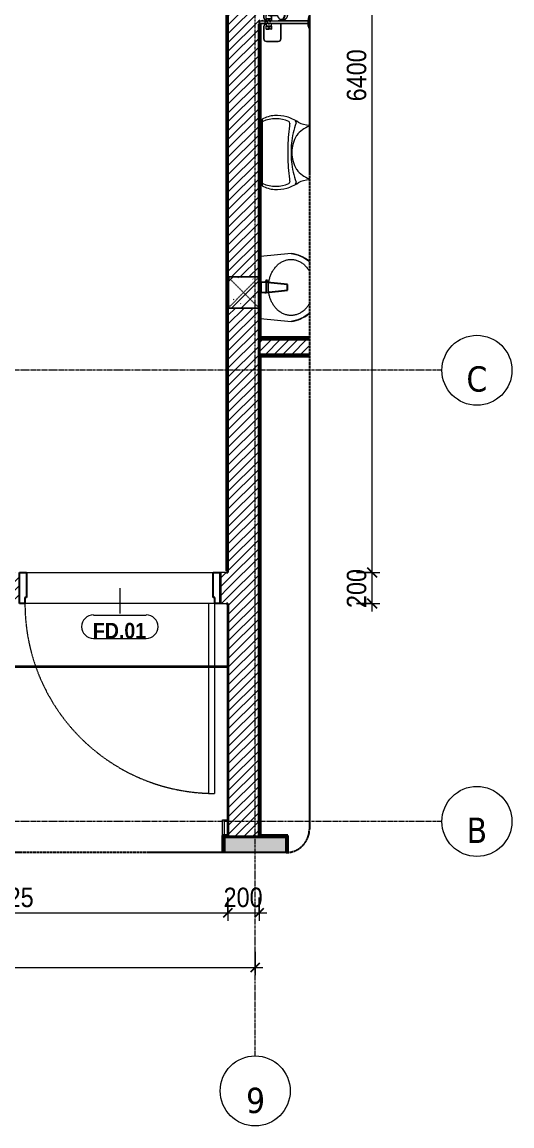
# Model space of a CAD drawing. Header units: millimetres. Extents: x 75804 to 125408, y 2002 to 35126.
# Drawn here: x 104135 to 107283, y 23579 to 30675 of the extents above; entities that cross this region are included whole.
import ezdxf

# ---------------------------------------------------------------- set-up
doc = ezdxf.new("R2010")
doc.units = ezdxf.units.MM
for name, pattern in [('Dash', [6, 3, -3]), ('Dash - Tight', [4.5, 3, -1.5]), ('Grid Line', [22.225, 12.7, -3.175, 3.175, -3.175]), ('Hidden', [7.14375, 4.7625, -2.38125])]:
    doc.linetypes.add(name, pattern=pattern)
for name, color, linetype, lineweight in [('0-4', 50, 'Continuous', 5), ('A-ANNO-DIMS', 211, 'Continuous', 9), ('A-ANNO-DIMS-50', 211, 'Continuous', 9), ('A-DETL-GENF-1', 92, 'Dash - Tight', 18), ('A-DETL-GENF-2', 92, 'Hidden', 25), ('A-DETL-MBND', 5, 'Continuous', 18), ('A-DOOR', 31, 'Continuous', 18), ('A-DOOR-FRAM', 31, 'Continuous', 25), ('A-DOOR-IDEN', 31, 'Continuous', 9), ('A-WALL', 113, 'Continuous', 18), ('A-WALL-1', 113, 'Continuous', 35), ('A-WALL-2', 7, 'Continuous', 35), ('A-WALL-PATT-1', 111, 'Continuous', 18), ('A-WALL-PATT-2', 254, 'Continuous', 18), ('A-WALL-PATT-3', 250, 'Continuous', 18), ('I-WALL-1', 7, 'Continuous', 35), ('I-WALL-2', 2, 'Continuous', 35), ('P-SANR-FIXT', 6, 'Continuous', 18), ('P-SANR-FIXT-1', 250, 'Continuous', 18), ('P-SANR-FIXT-2', 253, 'Continuous', 18), ('P-SANR-FIXT-3', 221, 'Continuous', 25), ('S-COLS', 52, 'Continuous', 18), ('S-COLS-1', 9, 'Continuous', 5), ('S-COLS-2', 7, 'Continuous', 35), ('S-COLS-3', 52, 'Dash', 18), ('S-COLS-4', 254, 'Continuous', 18), ('S-COLS-5', 52, 'Continuous', 35), ('S-COLS-HDLN', 52, 'Dash', 18), ('S-GRID-1', 1, 'Grid Line', 9), ('S-GRID-IDEN', 1, 'Continuous', 9)]:
    doc.layers.add(name, color=color, linetype=linetype, lineweight=lineweight)
doc.styles.add('Arial_B', font='arialbd.ttf', dxfattribs={"width": 0.9, "height": 100})
doc.styles.add('Tahoma_B', font='tahomabd.ttf', dxfattribs={"height": 162.5})
doc.styles.add('UTM Avo', font='', dxfattribs={"width": 0.9, "height": 125})
doc.styles.get('UTM Avo').set_extended_font_data('UTM Avo')
doc.dimstyles.new('1_Dim_chi_tiet_2_5', dxfattribs={"dimscale": 304.8, "dimtxt": 124.912619, "dimasz": 0.19685, "dimexe": 0.164042, "dimexo": 0.0625, "dimgap": 0.016404, "dimtad": 1, "dimdec": 0, "dimrnd": 5, "dimzin": 0, "dimdsep": 46, "dimtxsty": 'UTM Avo', "dimblk1": 'OBLIQUE', "dimblk2": 'OBLIQUE', "dimsah": 1, "dimcen": 0.09, "dimdle": 0.164042, "dimazin": 0, "dimtfac": 1, "dimtdec": 4, "dimtix": 1, "dimtmove": 0, "dimatfit": 3, "dimfxl": 0.328084, "dimfxlon": 1, "dimtvp": 1, "dimtolj": 1, "dimtzin": 0, "dimarcsym": 2})
pattern_1 = [(45, (0, 0), (-26.516504, 26.516504), [])]
pattern_2 = [(0, (0, 0), (203.2, 50.8), [16.764, -135.636, 16.764, -135.636, -812.8]), (0, (0, 0), (203.2, 50.8), [-304.8, 16.764, -288.036, 16.764, -135.636, -355.6]), (0, (0, 0), (203.2, 50.8), [-762, 16.764, -84.836, 16.764, -237.236]), (120, (76.2, 25.4), (-145.59409, 150.576362), [16.764, -135.636, 16.764, -135.636, -812.8]), (120, (76.2, 25.4), (-145.59409, 150.576362), [-304.8, 16.764, -288.036, 16.764, -135.636, -355.6]), (120, (76.2, 25.4), (-145.59409, 150.576362), [-762, 16.764, -84.836, 16.764, -237.236]), (240, (101.6, 127), (-57.60591, -201.376362), [16.764, -135.636, 16.764, -135.636, -812.8]), (240, (101.6, 127), (-57.60591, -201.376362), [-304.8, 16.764, -288.036, 16.764, -135.636, -355.6]), (240, (101.6, 127), (-57.60591, -201.376362), [-762, 16.764, -84.836, 16.764, -237.236])]
pattern_3 = [(45, (22080.69, 0), (-28.284271, 28.284271), [])]
pattern_4 = [(45, (22080.69, 0), (-26.516504, 26.516504), [])]
pattern_5 = [(50, (22080.7, 0), (364.3679, -31.8783), [38.1, -419.1]), (355, (22080.7, 0), (-70.4859, 382.1133), [30.48, -335.28]), (100.451, (22111.05, -2.66), (293.885, 350.2334), [32.38, -356.18]), (46.184, (22080.7, 101.6), (542.1585, -84.0858), [57.15, -628.65]), (96.636, (22125.87, 94.6), (474.805, 494.8554), [48.57, -534.27]), (351.184, (22080.7, 101.6), (474.8102, 494.85), [45.72, -502.92]), (21, (22131.5, 76.2), (303.2285, -204.5305), [38.1, -419.1]), (326, (22131.5, 76.2), (123.6039, 368.376), [30.48, -335.28]), (71.451, (22156.76, 59.16), (426.8341, 163.8427), [32.38, -356.18]), (37.5, (22080.69, 0), (6.17665, 169.11015), [3.353, -327.863, 3.353, -337.007, -336.55]), (37.5, (22080.69, 0), (6.17665, 169.11015), [-671.576, 3.353, -333.197]), (7.5, (22080.69, 0), (133.63888, 200.3615), [3.353, -190.703, 3.353, -320.243, -128.27]), (7.5, (22080.69, 0), (133.63888, 200.3615), [-517.652, 3.353, -124.917]), (327.5, (21967.4, 0), (271.18182, -11.45836), [3.353, -123.647, 3.353, -392.887, -525.78]), (327.5, (21967.4, 0), (271.18182, -11.45836), [-523.24, 3.353, -522.427]), (317.5, (21916.6, 0), (296.2585, 50.85285), [3.353, -161.747, 3.353, -259.791, -373.38]), (317.5, (21916.6, 0), (296.2585, 50.85285), [-428.244, 3.353, -370.027]), (45, (22080.69, 0), (-125.7236, 125.7236), []), (45, (22080.69, 190.5), (-125.7236, 125.7236), [])]

# ---------------------------------------------------------------- blocks, each defined once
blk = doc.blocks.new('NCV_TKTC_KET CAU_rvt-3-TKCS_THANG MÁY TM2 - MẶT BẰNG TẦNG 2-8')
at = {"layer": 'S-COLS-1'}
blk.add_hatch(color=256, dxfattribs=at).paths.add_polyline_path([(83750.7, 25336.9), (83752.6, 25337.3), (83752.6, 25436.9), (83352.6, 25436.9), (83352.6, 25336.9)])
at = {"layer": 'S-COLS-2'}
for p, q in [((83752.6, 25436.9), (83352.6, 25436.9)), ((83352.6, 25436.9), (83352.6, 25336.9)), ((83752.6, 25337.2), (83752.6, 25436.9))]:
    blk.add_line(p, q, dxfattribs=at)
blk = doc.blocks.new('93925000_0001 - 93925000_top_dwg_93925000_T-V14-TKCS_THANG MÁY TM2 - MẶT BẰNG TẦNG 2-8')
at = {"layer": 'P-SANR-FIXT'}
for p, q in [((-125, -47.4), (-125, -123.4)), ((-29.3, -30.4), (-108, -30.4)), ((-46.3, -78.4), (-46.3, -46.7)), ((-27.2, -47.1), (-26.1, -47.1)), ((-9, -323.1), (-9, -62.5)), ((9, -62.5), (9, -323.1)), ((21.5, -45.9), (60.6, -46.7)), ((29.3, -30.4), (108, -30.4)), ((43, -64.7), (43, -117.7)), ((65.8, -117.7), (65.8, -64.7)), ((125, -47.4), (125, -123.4)), ((-108, -140.4), (-9, -140.4)), ((-27.2, -77.9), (-26.1, -77.9)), ((9, -140.4), (16.1, -140.4)), ((43, -78.7), (21.5, -79.2)), ((42.7, -117.9), (42.7, -117.9)), ((43.2, -117.6), (43.2, -117.5)), ((65.6, -117.5), (65.6, -117.6)), ((66.1, -117.9), (66.1, -117.9)), ((108, -140.4), (92.7, -140.4)), ((15.4, -159.1), (15.8, -143.3)), ((93, -143.3), (93.4, -159.1))]:
    blk.add_line(p, q, dxfattribs=at)
at = {"layer": 'P-SANR-FIXT', "flags": 128}
for points in [[(-45.8, -46.1), (-27.2, -46.1), (-27.2, -78.9), (-45.8, -78.9)], [(-26.1, -46), (-26.1, -78.9), (-9, -79)], [(21.5, -47.4), (21.5, -79.1), (9, -79)]]:
    blk.add_lwpolyline(points, dxfattribs=at)
at = {"layer": 'P-SANR-FIXT'}
blk.add_circle((-36.5, -62.5), 3.95, dxfattribs=at)
for centre, radius, start, end in [((-108, -47.4), 17, 90, 180), ((-45.8, -46.6), 0.5, 90, 180), ((-29.3, -47.4), 17, 4.76259, 90), ((0, -62.5), 12, 318.59038, 221.40962), ((0, -62.5), 9, 90, 180.00082), ((0, -62.5), 9, 360, 90), ((29.3, -47.4), 17, 90, 175.23741), ((45.7, -61.8), 2.59, 155.19294, 175.70713), ((45.9, -61.8), 2.75, 130.82938, 155.19294), ((46.1, -62.1), 3.08, 110.54595, 130.82938), ((54.4, -334.8), 275.9, 88.26835, 91.7343), ((59.7, -57.1), 10.5, 38.64911, 85.49197), ((-11.1, -67.1), 76.9, 1.76931, 4.10748), ((65.2, -72.4), 3.46, 323.2522, 79.35412), ((108, -47.4), 17, 360, 90), ((-108, -123.4), 17, 180, 270), ((-45.8, -78.4), 0.5, 180, 270), ((32.6, -143.6), 16.9, 172.41403, 179.12967), ((33.7, -143.7), 17.9, 164.95246, 172.41684), ((35.2, -144.2), 19.5, 157.96136, 164.95626), ((37.1, -144.9), 21.6, 151.47753, 157.96543), ((39.3, -146.1), 24, 145.48923, 151.48151), ((41.5, -147.6), 26.8, 139.95172, 145.49275), ((43.6, -149.4), 29.5, 134.78666, 139.9744), ((46.2, -152), 33.2, 130.0223, 134.78083), ((47.7, -153.8), 35.5, 125.44136, 130.01438), ((49.9, -156.8), 39.2, 121.17733, 125.43652), ((50.6, -157.9), 40.5, 119.69702, 121.17609), ((51, -158.7), 41.5, 117.02761, 119.70854), ((52.2, -161.1), 44.1, 113.31985, 117.02579), ((51.7, -159.9), 42.8, 109.77785, 113.29775), ((52.5, -162.2), 45.2, 106.14721, 109.77659), ((53.2, -164.5), 47.7, 103.93555, 106.16654), ((39.1, -108.2), 10.4, 284.39563, 285.51158), ((40.8, -114.2), 4.19, 285.51158, 289.9665), ((40.2, -112.5), 6, 289.9665, 292.70606), ((41.4, -115.3), 2.96, 292.70606, 296.54046), ((41.3, -115.1), 3.16, 296.95905, 300.82858), ((41.8, -115.8), 2.26, 300.82858, 305.28696), ((42.1, -116.4), 1.64, 305.28696, 309.93265), ((42.6, -116.9), 0.906, 309.93265, 315.23998), ((66.5, -116.6), 1.39, 229.63354, 235.12336), ((66.3, -116.8), 1.08, 225.1702, 229.63354), ((67.3, -115.4), 2.79, 235.12336, 238.74385), ((67.2, -115.6), 2.6, 238.74385, 243.45733), ((67.8, -114.4), 3.89, 243.91892, 246.83131), ((68.1, -113.8), 4.52, 246.84301, 250.47924), ((68.3, -113.2), 5.24, 250.478, 254.04062), ((68.5, -112.7), 5.75, 254.03569, 256.05605), ((55.4, -165.2), 48.4, 73.86585, 76.04813), ((56.2, -162.4), 45.5, 70.24102, 73.86002), ((57.4, -159.2), 42.1, 66.6693, 70.2637), ((56.5, -161.3), 44.3, 62.98149, 66.67282), ((58, -158.4), 41.1, 60.27833, 62.98548), ((57.7, -158.9), 41.7, 58.84438, 60.2824), ((59.2, -156.4), 38.7, 54.53767, 58.84818), ((60.9, -154), 35.8, 50.00335, 54.54048), ((62.8, -151.7), 32.8, 45.19212, 50.00423), ((65, -149.6), 29.8, 40.04874, 45.18956), ((87.6, -128.4), 1.5, 180, 187.53859), ((87.6, -128.4), 1.5, 258.60572, 270), ((67.2, -147.7), 26.8, 34.5125, 40.04223), ((69.4, -146.2), 24.2, 28.53632, 34.49188), ((73.8, -143.9), 19.2, 21.63737, 28.91833), ((71.2, -145), 22.1, 15.44356, 21.63737), ((76.8, -143.4), 16.2, 7.18593, 15.44356), ((73.9, -143.8), 19.1, 1.26987, 7.18593), ((108, -123.4), 17, 270, 360), ((32.7, -159), 17.3, 181.31982, 222.26192), ((54.2, -123), 60.6, 259.13954, 270.14938), ((54.2, -119.5), 64.1, 270.14938, 280.36373), ((76, -159), 17.4, 317.30982, 358.63934), ((0, -412.5), 100, 64.37063, 115.62937)]:
    blk.add_arc(centre, radius, start, end, dxfattribs=at)
for points, degree in [([(-12.9, 0), (-12.9, -1.5), (-12.9, -3)], 2), ([(12.9, 0), (0, 0), (-12.8, 0)], 2), ([(12.8, 0), (12.9, 0), (12.9, 0)], 2), ([(12.9, 0), (12.9, -1.5), (12.9, -3)], 2), ([(-5, -46), (-15.5, -46), (-26.1, -46)], 2), ([(-12.9, -3), (0, -3), (12.8, -3)], 2), ([(-12.8, -3), (-12.9, -3), (-12.9, -3)], 2), ([(-8.5, -3.8), (-8.5, -20.9), (-8.5, -38)], 2), ([(-8.5, -38), (0, -38), (8.5, -38)], 2), ([(-5, -38), (-5, -44.8), (-5, -51.6)], 2), ([(5, -38), (5, -44.8), (5, -51.6)], 2), ([(5, -46), (13.3, -46), (21.5, -46)], 2), ([(8.5, -3.8), (8.5, -20.9), (8.5, -38)], 2), ([(43.2, -61.6), (43.1, -62.2), (43.3, -62.8), (43, -63.5), (43, -64.1), (43, -64.7)], 5), ([(46.1, -59), (45.8, -59), (45.6, -59), (45.4, -59.1), (45.2, -59.1), (45, -59.2)], 5), ([(65.6, -61.6), (65.6, -60.8), (65.5, -60), (64.3, -59), (63.5, -59), (62.7, -59)], 5), ([(42.8, -182.5), (33, -180.6), (24.7, -176.4), (19.9, -170.7)], 3), ([(88.8, -170.8), (83.9, -176.5), (75.6, -180.7), (65.8, -182.5)], 3)]:
    blk.add_open_spline(points, degree=degree, dxfattribs=at)
for points, weights in [([(-9.3, -3), (-8.5, -3), (-8.5, -3.8)], [1, 0.707106775639, 1]), ([(9.3, -3), (8.5, -3), (8.5, -3.8)], [1, 0.707106765177, 1]), ([(21.5, -45.9), (21.5, -45.7), (21.5, -47.4)], [0.874147445041, 0.908470869121, 1]), ([(67.9, -74.4), (66.9, -75.7), (65.8, -76.4)], [1, 0.991614392871, 1]), ([(54.4, -167.3), (15.8, -167.3), (15.8, -143.6)], [1, 0.707106781187, 1]), ([(93, -143.6), (93, -167.3), (54.4, -167.3)], [1, 0.707106781187, 1])]:
    blk.add_rational_spline(points, weights, degree=2, dxfattribs=at)
blk.add_open_spline([(68, -50.6), (68.4, -51.1), (68.6, -51.7), (68.7, -53.5), (68.2, -54.7), (66.1, -57), (64.6, -58.1), (62.7, -59)], degree=3, knots=[0.3623591, 0.3623591, 0.3623591, 0.3623591, 0.4991435, 0.4991435, 0.7494159, 0.7494159, 0.9564651, 0.9564651, 0.9564651, 0.9564651], dxfattribs=at)
blk = doc.blocks.new('93925000_0001 - 93925000_top_dwg-V15-TKCS_THANG MÁY TM2 - MẶT BẰNG TẦNG 2-8')
blk.add_blockref('93925000_0001 - 93925000_top_dwg_93925000_T-V14-TKCS_THANG MÁY TM2 - MẶT BẰNG TẦNG 2-8', (0, 0))
blk = doc.blocks.new('93925000_0001 - 93925000_3D_low_dwg-V16-TKCS_THANG MÁY TM2 - MẶT BẰNG TẦNG 2-8')
at = {"layer": 'P-SANR-FIXT'}
for p, q in [((-13, 0.4), (-12.1, 0.4)), ((-13, -2.4), (-13, 0.4)), ((-12.1, 0.4), (-9.1, 0.4)), ((-9.1, 0.4), (-5, 0.4)), ((-5, 0.4), (0, 0.4)), ((0, 0.4), (5.1, 0.4)), ((5.1, 0.4), (9, 0.4)), ((9, 0.4), (12, 0.4)), ((12, 0.4), (13, 0.4)), ((13, -2.4), (13, 0.4)), ((-125, -47), (-120, -35)), ((-120, -35), (-125, -47)), ((-125, -123), (-125, -47)), ((-125, -47), (-125, -123)), ((-120, -35), (-108, -30)), ((-108, -30), (-120, -35)), ((-108, -30), (-29.2, -30)), ((-29.2, -30), (-108, -30)), ((-46.3, -45.7), (-27.2, -45.6)), ((-46.3, -46.9), (-46.3, -45.7)), ((-46.3, -50.5), (-46.3, -46.9)), ((-46.3, -50.5), (-46.3, -56.1)), ((-46.3, -56.1), (-46.3, -62.1)), ((-46.3, -68.1), (-46.3, -62.1)), ((-46.3, -73.7), (-46.3, -68.1)), ((-40.5, -62.1), (-39.4, -59.4)), ((-40.5, -62.1), (-39.3, -64.9)), ((-36.6, -58.1), (-39.4, -59.4)), ((-36.5, -66.1), (-39.3, -64.9)), ((-36.6, -58.1), (-33.6, -59.3)), ((-33.6, -64.8), (-36.5, -66.1)), ((-33.6, -59.3), (-32.5, -62.1)), ((-33.6, -64.8), (-32.5, -62.1)), ((-29.2, -30), (-17.2, -35)), ((-17.2, -35), (-29.2, -30)), ((-27.2, -46.8), (-27.2, -45.6)), ((-27.2, -46.8), (-27.2, -50.4)), ((-27.2, -56), (-27.2, -50.4)), ((-27.2, -62.1), (-27.2, -56)), ((-27.2, -68.2), (-27.2, -62.1)), ((-27.2, -73.8), (-27.2, -68.2)), ((-26.1, -46.8), (-26.1, -45.6)), ((-8.5, -45.6), (-26.1, -45.6)), ((-26.1, -46.8), (-26.1, -50.4)), ((-26.1, -56), (-26.1, -50.4)), ((-26.1, -62.1), (-26.1, -56)), ((-26.1, -68.2), (-26.1, -62.1)), ((-26.1, -73.8), (-26.1, -68.2)), ((-17.2, -35), (-12.8, -45.6)), ((-12.8, -45.6), (-17.2, -35)), ((-12.1, -2.4), (-13, -2.4)), ((-9.1, -2.4), (-12.1, -2.4)), ((-11.1, -57.5), (-12, -62.1)), ((-11.2, -57.7), (-12, -62.1)), ((-12, -62.1), (-11.2, -66.5)), ((-12, -62.1), (-11.2, -66.5)), ((-8.5, -53.6), (-11.2, -57.7)), ((-8.5, -53.6), (-11.2, -57.7)), ((-11.1, -57.5), (-11.2, -57.7)), ((-11.1, -66.7), (-11.2, -66.5)), ((-11.2, -66.5), (-9, -69.8)), ((-11.1, -20.1), (-8.9, -14.6)), ((-8.9, -25.2), (-11.1, -20.1)), ((-11.1, -66.7), (-9, -69.9)), ((-5, -2.4), (-9.1, -2.4)), ((-5.4, -54.9), (-9, -62.1)), ((-9, -62.1), (-8.3, -63.4)), ((-9, -62.1), (-9, -66.3)), ((-9, -79.5), (-9, -66.3)), ((-8.9, -45.6), (-8.9, -10)), ((-8.5, -53.6), (-8.5, -2.4)), ((-4.4, -50.9), (-8.5, -53.6)), ((-4.4, -50.9), (-8.5, -53.6)), ((-6.3, -55.7), (-5.4, -54.9)), ((0, -53.1), (-5.4, -54.9)), ((0, -2.4), (-5, -2.4)), ((-4.6, -51), (-4.4, -50.9)), ((0, -50.1), (-4.4, -50.9)), ((5.1, -2.4), (0, -2.4)), ((4.4, -50.9), (0, -50.1)), ((2.5, -54.1), (0, -53.1)), ((6.4, -68.5), (0, -71.1)), ((4.4, -50.9), (4.6, -51)), ((4.4, -50.9), (8.5, -53.6)), ((4.4, -50.9), (8.5, -53.6)), ((5.1, -2.4), (9, -2.4)), ((9, -62.1), (6.4, -55.7)), ((8.5, -2.4), (8.5, -53.6)), ((21.5, -45.6), (8.5, -45.6)), ((11.1, -57.5), (8.5, -53.6)), ((11.2, -57.7), (8.5, -53.6)), ((11.2, -57.7), (8.5, -53.6)), ((8.9, -10), (8.9, -45.6)), ((11.1, -20.1), (8.9, -15)), ((8.9, -25.6), (11.1, -20.1)), ((9, -2.4), (12, -2.4)), ((9, -62.1), (9, -66.5)), ((9, -79.6), (9, -66.5)), ((9, -69.8), (11.2, -66.5)), ((9, -69.8), (11.2, -66.5)), ((9, -69.8), (11.1, -66.7)), ((11.1, -57.5), (11.2, -57.7)), ((11.1, -66.7), (12, -62.1)), ((11.1, -66.7), (11.2, -66.5)), ((12, -62.1), (11.2, -57.7)), ((12, -62.1), (11.2, -57.7)), ((11.2, -66.5), (12, -62.1)), ((12, -2.4), (13, -2.4)), ((13, -2.4), (12, -2.4)), ((17.2, -35), (12.8, -45.6)), ((12.8, -45.6), (17.2, -35)), ((17.2, -35), (29.2, -30)), ((17.2, -35), (29.2, -30)), ((21.5, -45.6), (60.6, -46.1)), ((21.5, -46.8), (21.5, -45.6)), ((21.5, -46.8), (21.5, -50.4)), ((21.5, -56), (21.5, -50.4)), ((21.5, -62.1), (21.5, -56)), ((21.5, -68.2), (21.5, -62.1)), ((21.5, -73.8), (21.5, -68.2)), ((29.2, -30), (108, -30)), ((108, -30), (29.2, -30)), ((43.3, -68.3), (43.7, -64)), ((43.3, -68.3), (44.3, -66.3)), ((44.3, -70.3), (43.3, -68.3)), ((44.3, -58.6), (44.2, -112.9)), ((65.4, -58.6), (44.3, -58.6)), ((52.7, -58.6), (54.8, -57.9)), ((54.8, -57.9), (56.9, -58.6)), ((60.6, -46.1), (66.7, -50.3)), ((65.4, -58.6), (65.4, -112.9)), ((66.3, -68.3), (65.4, -66.3)), ((65.4, -70.2), (66.3, -68.3)), ((66.3, -68.3), (65.8, -62.4)), ((66.7, -50.3), (69.5, -62.1)), ((66.7, -73.9), (69.5, -62.1)), ((108, -30), (120, -35)), ((120, -35), (108, -30)), ((120, -35), (125, -47)), ((125, -47), (120, -35)), ((125, -47), (125, -123)), ((125, -123), (125, -47)), ((-120, -135), (-125, -123)), ((-125, -123), (-120, -135)), ((-108, -140), (-120, -135)), ((-120, -135), (-108, -140)), ((-9, -140), (-108, -140)), ((-108, -140), (-9, -140)), ((-46.3, -77.3), (-46.3, -73.7)), ((-46.3, -78.5), (-46.3, -77.3)), ((-46.3, -78.5), (-27.2, -78.6)), ((-27.2, -77.4), (-27.2, -73.8)), ((-27.2, -78.6), (-27.2, -77.4)), ((-26.1, -77.4), (-26.1, -73.8)), ((-26.1, -78.6), (-26.1, -77.4)), ((-26.1, -78.6), (-9, -78.6)), ((-9, -79.5), (-9, -94.5)), ((-9, -94.5), (-9, -122.1)), ((-9, -122.1), (-9, -323.1)), ((9, -78.6), (21.5, -78.6)), ((9, -79.6), (9, -94.6)), ((9, -94.6), (9, -122.1)), ((9, -323.1), (9, -122.1)), ((16.1, -140), (9, -140)), ((9, -140), (16.1, -140)), ((16, -140.4), (19, -131.1)), ((16, -140.4), (16, -160.1)), ((19.3, -150.1), (16, -140.4)), ((27.2, -123.6), (19, -131.1)), ((21.5, -77.4), (21.5, -73.8)), ((21.5, -78.6), (21.5, -77.4)), ((21.5, -78.6), (44.3, -78.3)), ((42.7, -116.4), (27.2, -123.6)), ((44.2, -112.9), (42.7, -116.4)), ((65.4, -74.7), (66.7, -73.9)), ((65.4, -112.9), (67, -116.4)), ((67, -116.4), (82.2, -123.4)), ((82.2, -123.4), (90.4, -130.7)), ((90.4, -130.7), (93.7, -140.4)), ((90.7, -149.6), (93.7, -140.4)), ((108, -140), (93.6, -140)), ((93.6, -140), (108, -140)), ((93.7, -140.4), (93.7, -160.1)), ((108, -140), (120, -135)), ((108, -140), (120, -135)), ((125, -123), (120, -135)), ((120, -135), (125, -123)), ((16, -160.1), (18.8, -169)), ((19.3, -169.7), (16, -160.1)), ((27.5, -157.3), (19.3, -150.1)), ((25.5, -175.3), (19.3, -169.7)), ((27.2, -176.8), (25.5, -175.3)), ((27.2, -176.8), (27.6, -177)), ((27.5, -157.3), (39.8, -162.4)), ((39.8, -182), (27.5, -177)), ((39.6, -182), (54.8, -183.9)), ((39.8, -162.4), (54.8, -164.2)), ((39.8, -182), (54.8, -183.9)), ((70.6, -162.2), (54.8, -164.2)), ((54.8, -183.9), (69.9, -181.9)), ((54.8, -183.9), (69.3, -182.2)), ((69.9, -181.9), (69.3, -182.2)), ((69.9, -181.9), (70.6, -181.9)), ((70.6, -162.2), (82.5, -157.2)), ((82.5, -176.8), (70.6, -181.9)), ((82.2, -177), (79.6, -178.1)), ((90.7, -149.6), (82.5, -157.2)), ((90.7, -169.3), (82.5, -176.8)), ((90.6, -169.4), (88.2, -171.6)), ((93.7, -160.1), (90.7, -169.3)), ((-42.5, -321.4), (-45.4, -323.1)), ((-21.4, -314.2), (-42.5, -321.4)), ((-9, -312.8), (-21.4, -314.2)), ((22.5, -314.4), (9, -312.9)), ((43, -321.6), (22.5, -314.4)), ((45.5, -323.1), (43, -321.6))]:
    blk.add_line(p, q, dxfattribs=at)
blk = doc.blocks.new('93925000_0001 - FMM 93925000-V17-TKCS_THANG MÁY TM2 - MẶT BẰNG TẦNG 2-8')
for name in ['93925000_0001 - 93925000_3D_low_dwg-V16-TKCS_THANG MÁY TM2 - MẶT BẰNG TẦNG 2-8', '93925000_0001 - 93925000_top_dwg-V15-TKCS_THANG MÁY TM2 - MẶT BẰNG TẦNG 2-8']:
    blk.add_blockref(name, (0, 0))
blk = doc.blocks.new('bonruatreo - Chậu rửa-348246-TKCS_THANG MÁY TM2 - MẶT BẰNG TẦNG 2-8')
at = {"layer": 'P-SANR-FIXT-2'}
for p, q in [((-218.6, 205), (-199.4, 10)), ((199.4, 10), (218.6, 205))]:
    blk.add_line(p, q, dxfattribs=at)
at = {"layer": 'P-SANR-FIXT-2', "flags": 128}
for points in [[(-218.6, 205), (-209.7, 246.6), (-192.9, 285.8), (-168.9, 321), (-166.7, 323.1)], [(166.9, 323.1), (168, 322), (192.2, 287), (209.2, 247.9), (218.4, 206.4), (218.6, 205)]]:
    blk.add_lwpolyline(points, dxfattribs=at)
at = {"layer": 'P-SANR-FIXT-2'}
for start, end in [(139.14998, 173.47502), (6.52498, 40.85002)]:
    blk.add_arc((0, 180), 220, start, end, dxfattribs=at)
for points, knots in [([(-180, 205), (-180, 212.4), (-178.6, 227.3), (-172.4, 248.8), (-162.5, 268.9), (-149.4, 287), (-133.8, 303), (-118.4, 314.8), (-108.2, 321.1), (-104.3, 323.4)], [-1, -1, -1, -1, -0.9565217, -0.9130435, -0.8695652, -0.826087, -0.7826087, -0.7391304, -0.7124327, -0.7124327, -0.7124327, -0.7124327]), ([(104.3, 323.4), (108.2, 321.1), (118.4, 314.8), (133.8, 302.9), (149.5, 287), (162.5, 268.8), (172.4, 248.8), (178.6, 227.3), (180, 212.4), (180, 205)], [-0.2875757, -0.2875757, -0.2875757, -0.2875757, -0.2608696, -0.2173913, -0.173913, -0.1304348, -0.0869565, -0.0434783, 0, 0, 0, 0])]:
    blk.add_open_spline(points, degree=3, knots=knots, dxfattribs=at)
blk.add_open_spline([(180, 205), (180, 197.6), (178.6, 182.7), (172.4, 161.2), (162.5, 141.2), (149.5, 123), (133.8, 107.1), (116.1, 93.4), (96.9, 82.1), (76.5, 73.2), (55.2, 66.5), (33.3, 62.1), (11.1, 59.9), (-11.2, 59.9), (-33.3, 62.1), (-55.2, 66.5), (-76.5, 73.2), (-96.9, 82.1), (-116.1, 93.4), (-133.8, 107), (-149.4, 123), (-162.5, 141.1), (-172.4, 161.2), (-178.6, 182.7), (-180, 197.6), (-180, 205)], degree=3, dxfattribs=at)
at = {"layer": 'P-SANR-FIXT-3'}
for p, q in [((-18.5, 182.5), (-32.2, 52.9)), ((18.5, 182.5), (-18.5, 182.5)), ((33, 45.4), (18.5, 182.5)), ((-35.6, 54.2), (-44.7, 54.2)), ((-44.7, 54.2), (-44.7, 42.8)), ((-44.7, 42.8), (-35.6, 42.8)), ((-35.6, 52.9), (-35.6, 54.2)), ((-32.2, 52.9), (-35.6, 52.9)), ((-35.6, 44.2), (-35.6, 52.9)), ((-35.6, 42.8), (-35.6, 44.2)), ((-35.6, 44.2), (-33.1, 44.2)), ((-32.2, 52.9), (-33.1, 44.2)), ((-33, 37.3), (-31.4, 12.2)), ((32.7, 48.5), (-32.7, 48.5)), ((-30.2, 11), (30.2, 11)), ((31.4, 12.2), (33, 37.3))]:
    blk.add_line(p, q, dxfattribs=at)
for centre, radius, start, end in [((5.5, 41.4), 38.7, 175.85427, 186.03402), ((-30.1, 12.3), 1.3, 183.59973, 268.77215), ((30.1, 12.3), 1.3, 271.22785, 356.40027), ((-5.5, 41.4), 38.7, 353.96598, 6.03402)]:
    blk.add_arc(centre, radius, start, end, dxfattribs=at)
blk = doc.blocks.new('TOILET - TOILET-V18-TKCS_THANG MÁY TM2 - MẶT BẰNG TẦNG 2-8')
at = {"layer": 'P-SANR-FIXT-2'}
for p, q in [((214.2, -19.1), (-214.2, -19.1)), ((194, -19.9), (-194, -19.9))]:
    blk.add_line(p, q, dxfattribs=at)
for centre, radius, start, end in [((-46.1, -111.1), 191.6, 151.28093, 176.45134), ((-9.8, -107.2), 207.3, 156.28619, 203.71381), ((-193.7, -26.4), 6.48, 92.31678, 156.28619), ((193.7, -26.4), 6.48, 23.71381, 87.68322), ((9.8, -107.2), 207.3, 336.28619, 23.71381), ((46.1, -111.1), 191.6, 3.54866, 28.71907), ((1.9, -114.1), 239.7, 176.45134, 195.29606), ((-1.9, -114.1), 239.7, 344.70394, 3.54866), ((-4, -115.7), 233.6, 195.29606, 215.21466), ((-189.1, -185.5), 11.7, 205.41048, 277.5788), ((0.6, -792.1), 586.9, 95.83215, 108.99267), ((178.9, -2951.3), 2778.4, 97.23514, 97.5788), ((-14.3, -1400.4), 1215.6, 90.39737, 97.40697), ((0, -416), 206.1, 90, 122.07317), ((0, -786.7), 581.5, 84.16785, 95.83215), ((0, -3462.8), 3278, 89.60263, 90.39737), ((0, -416), 206.1, 57.92683, 90), ((14.3, -1400.4), 1215.6, 82.59303, 89.60263), ((-0.6, -792.1), 586.9, 71.00733, 84.16785), ((-178.9, -2951.3), 2778.4, 82.4212, 82.76486), ((189.1, -185.5), 11.7, 262.4212, 334.58952), ((4, -115.7), 233.6, 324.78534, 344.70394), ((-195, -224.1), 13.8, 230.67237, 288.99267), ((-343.5, -327.4), 167.3, 1.46704, 27.37997), ((-0.4, -384), 179.5, 127.4036, 160.11516), ((0.4, -384), 179.5, 19.88484, 52.5964), ((343.5, -327.4), 167.3, 152.62003, 178.53296), ((195, -224.1), 13.8, 251.00733, 309.32763)]:
    blk.add_arc(centre, radius, start, end, dxfattribs=at)
blk = doc.blocks.new('NCV_TKTC_TANG 2_rvt-3-TKCS_THANG MÁY TM2 - MẶT BẰNG TẦNG 2-8')
at = {"layer": 'A-WALL-PATT-2'}
h = blk.add_hatch(dxfattribs=at)
h.set_pattern_fill('FP_4', color=256, style=0, pattern_type=2)
h.set_pattern_definition(pattern_2)
h.paths.add_polyline_path([(83587.6, 28636.9), (83587.6, 30666.9), (83580, 30666.3), (83580, 30662.4), (83577.6, 30662.4), (83577.6, 28636.9)])
h.paths.add_polyline_path([(83587.6, 30683.9), (83587.6, 31026.9), (83577.6, 31026.9), (83577.6, 30688.4), (83580, 30688.4), (83580, 30683.9)])
h = blk.add_hatch(dxfattribs=at)
h.set_pattern_fill('FP_1', color=256, style=0, pattern_type=2)
h.set_pattern_definition([(45, (0, 0), (-28.284271, 28.284271), [])])
h.paths.add_polyline_path([(83577.6, 28536.9), (83900.7, 28536.9), (83900.7, 28636.9), (83577.6, 28636.9), (83577.6, 28628.2)])
h = blk.add_hatch(dxfattribs=at)
h.set_pattern_fill('FP_4', color=256, style=0, pattern_type=2)
h.set_pattern_definition(pattern_2)
h.paths.add_polyline_path([(83773.5, 28636.9), (83900.7, 28636.9), (83900.7, 28646.9), (83587.6, 28646.9), (83587.6, 28636.9)])
at = {"layer": 'A-WALL-PATT-3'}
h = blk.add_hatch(dxfattribs=at)
h.set_pattern_fill('FP_3', color=256, style=0, pattern_type=2)
h.set_pattern_definition(pattern_1)
h.paths.add_polyline_path([(83900.7, 28526.9), (83900.7, 28536.9), (83577.6, 28536.9), (83577.6, 28526.9), (83587.6, 28526.9)])
h = blk.add_hatch(dxfattribs=at)
h.set_pattern_fill('FP_3', color=256, style=0, pattern_type=2)
h.set_pattern_definition(pattern_1)
h.paths.add_polyline_path([(83587.6, 25436.9), (83587.6, 28526.9), (83577.6, 28526.9), (83577.6, 25436.9)])
h = blk.add_hatch(dxfattribs=at)
h.set_pattern_fill('FP_3', color=256, style=0, pattern_type=2)
h.set_pattern_definition(pattern_1)
h.paths.add_polyline_path([(83752.6, 25436.9), (83762.6, 25436.9), (83762.6, 25446.9), (83587.6, 25446.9), (83587.6, 25436.9)])
h = blk.add_hatch(dxfattribs=at)
h.set_pattern_fill('FP_3', color=256, style=0, pattern_type=2)
h.set_pattern_definition(pattern_1)
h.paths.add_polyline_path([(83752.6, 25337.2), (83762.6, 25338.5), (83762.6, 25436.9), (83752.6, 25436.9), (83752.6, 25342)])
at = {"layer": 'A-WALL-2'}
for p, q in [((83900.7, 28636.9), (83577.6, 28636.9)), ((83577.6, 28636.9), (83577.6, 28536.9)), ((83577.6, 28536.9), (83900.7, 28536.9))]:
    blk.add_line(p, q, dxfattribs=at)
at = {"layer": 'I-WALL-1'}
for p, q in [((83577.6, 30662.4), (83577.6, 28636.9)), ((83587.6, 28646.9), (83587.6, 30666.9)), ((83577.6, 28636.9), (83587.6, 28636.9)), ((83900.7, 28646.9), (83587.6, 28646.9)), ((83587.6, 28636.9), (83900.7, 28636.9)), ((83900.7, 28536.9), (83577.6, 28536.9)), ((83577.6, 28536.9), (83577.6, 28526.9)), ((83577.6, 28526.9), (83577.6, 25436.9)), ((83587.6, 28526.9), (83900.7, 28526.9)), ((83587.6, 25446.9), (83587.6, 28526.9)), ((83577.6, 25436.9), (83587.6, 25436.9)), ((83762.6, 25446.9), (83587.6, 25446.9)), ((83587.6, 25436.9), (83752.6, 25436.9)), ((83752.6, 25436.9), (83752.6, 25337.2)), ((83762.6, 25436.9), (83762.6, 25446.9)), ((83762.6, 25338.5), (83762.6, 25436.9))]:
    blk.add_line(p, q, dxfattribs=at)
at = {"layer": 'P-SANR-FIXT-1'}
for name, p, rotation in [('93925000_0001 - FMM 93925000-V17-TKCS_THANG MÁY TM2 - MẶT BẰNG TẦNG 2-8', (83577.6, 30675.4), 90), ('TOILET - TOILET-V18-TKCS_THANG MÁY TM2 - MẶT BẰNG TẦNG 2-8', (83577.6, 29836.9), 89.9999999999999), ('bonruatreo - Chậu rửa-348246-TKCS_THANG MÁY TM2 - MẶT BẰNG TẦNG 2-8', (83577.6, 28969.6), 269.9999999999997)]:
    blk.add_blockref(name, p, dxfattribs=dict(at, rotation=rotation))
blk = doc.blocks.new('FD_01 - FD_01-1200x2200mm-1787918-TKCS_THANG MÁY TM2 - MẶT BẰNG TẦNG 2-8')
at = {"layer": 'A-DETL-GENF-1'}
for p, q in [((610, -100), (570, -100)), ((570, -100), (570, -1320)), ((610, -1320), (610, -100)), ((570, -1320), (610, -1320))]:
    blk.add_line(p, q, dxfattribs=at)
blk.add_arc((610, -100), 1220, 180, 268.12111, dxfattribs=at)
at = {"layer": 'A-DOOR-FRAM'}
for p, q in [((-645, 100), (-600, 100)), ((-645, -100), (-645, 100)), ((-600, 100), (-600, -60)), ((600, 100), (645, 100)), ((600, -60), (600, 100)), ((645, 100), (645, -100)), ((-600, -60), (-610, -60)), ((-610, -60), (-610, -100)), ((610, -60), (600, -60)), ((610, -100), (610, -60)), ((-610, -100), (-645, -100)), ((645, -100), (610, -100))]:
    blk.add_line(p, q, dxfattribs=at)
blk = doc.blocks.new('G1_SOF - BO TRU - 200x200-3052400-TKCS_THANG MÁY TM2 - MẶT BẰNG TẦNG 2-8')
at = {"layer": 'S-COLS-HDLN'}
for p, q in [((-100, 100), (100, -100)), ((100, 100), (-100, -100))]:
    blk.add_line(p, q, dxfattribs=at)
blk = doc.blocks.new('BORDER VIEW - BORDER VIEW-1940032-TKCS_THANG MÁY TM2 - MẶT BẰNG TẦNG 2-8')
at = {"layer": 'A-DETL-GENF-2'}
for p, q in [((6948.1, 8339.5), (6948.1, 150)), ((6798.1, 0), (150, 0))]:
    blk.add_line(p, q, dxfattribs=at)
blk.add_arc((6798.1, 150), 150, 270, 0, dxfattribs=at)
blk = doc.blocks.new('Grid - M_Grid Head - Circle-353313-TKCS_THANG MÁY TM2 - MẶT BẰNG TẦNG 2-8')
at = {"layer": 'S-GRID-IDEN'}
blk.add_circle((0, 0), 4.5, dxfattribs=at)
blk = doc.blocks.new('DIMBLOCK83-TKCS_THANG MÁY TM2 - MẶT BẰNG TẦNG 2-8')
at = {"layer": 'A-ANNO-DIMS-50'}
for p, q in [((102633.3, 25048.8), (102633.3, 24898.8)), ((102633.3, 24948.8), (102633.3, 25048.8)), ((105458.3, 25048.8), (105458.3, 24898.8)), ((105458.3, 24948.8), (105458.3, 25048.8)), ((102633.3, 24948.8), (105458.3, 24948.8))]:
    blk.add_line(p, q, dxfattribs=at)
at = {"layer": 'A-ANNO-DIMS-50', "lineweight": 25}
for p, q in [((102633.3, 24948.8), (102663.3, 24978.8)), ((105458.3, 24948.8), (105488.3, 24978.8)), ((102633.3, 24948.8), (102603.3, 24918.8)), ((105458.3, 24948.8), (105428.3, 24918.8))]:
    blk.add_line(p, q, dxfattribs=at)
at = {"layer": 'A-ANNO-DIMS-50', "color": 0, "insert": (103874.6, 25111.2), "char_height": 125, "width": 410.824, "attachment_point": 1, "line_spacing_factor": 1.110334, "style": 'UTM Avo'}
blk.add_mtext('2825', dxfattribs=at)
blk = doc.blocks.new('_Oblique')
at = {"color": 0, "linetype": 'ByBlock', "lineweight": -2}
blk.add_line((-0.5, -0.5), (0.5, 0.5), dxfattribs=at)
blk = doc.blocks.new('DIMBLOCK84-TKCS_THANG MÁY TM2 - MẶT BẰNG TẦNG 2-8')
at = {"layer": 'A-ANNO-DIMS-50'}
for p, q in [((105458.3, 25048.8), (105458.3, 24898.8)), ((105458.3, 24948.8), (105458.3, 25048.8)), ((105658.3, 25048.8), (105658.3, 24898.8)), ((105658.3, 24948.8), (105658.3, 25048.8)), ((105458.3, 24948.8), (105708.3, 24948.8))]:
    blk.add_line(p, q, dxfattribs=at)
at = {"layer": 'A-ANNO-DIMS-50', "lineweight": 25}
for p, q in [((105458.3, 24948.8), (105488.3, 24978.8)), ((105658.3, 24948.8), (105688.3, 24978.8)), ((105458.3, 24948.8), (105428.3, 24918.8)), ((105658.3, 24948.8), (105628.3, 24918.8))]:
    blk.add_line(p, q, dxfattribs=at)
at = {"layer": 'A-ANNO-DIMS-50', "color": 0, "insert": (105429.9, 25111.2), "char_height": 125, "width": 308.118, "attachment_point": 1, "line_spacing_factor": 1.110334, "style": 'UTM Avo'}
blk.add_mtext('200', dxfattribs=at)
blk = doc.blocks.new('DIMBLOCK85-TKCS_THANG MÁY TM2 - MẶT BẰNG TẦNG 2-8')
at = {"layer": 'A-ANNO-DIMS-50'}
for p, q in [((99333.3, 24698.8), (99333.3, 24548.8)), ((99333.3, 24598.8), (99333.3, 24698.8)), ((105633.3, 24698.8), (105633.3, 24548.8)), ((105633.3, 24598.8), (105633.3, 24698.8)), ((99283.3, 24598.8), (105683.3, 24598.8))]:
    blk.add_line(p, q, dxfattribs=at)
at = {"layer": 'A-ANNO-DIMS-50', "lineweight": 25}
for p, q in [((99333.3, 24598.8), (99363.3, 24628.8)), ((105633.3, 24598.8), (105663.3, 24628.8)), ((99333.3, 24598.8), (99303.3, 24568.8)), ((105633.3, 24598.8), (105603.3, 24568.8))]:
    blk.add_line(p, q, dxfattribs=at)
at = {"layer": 'A-ANNO-DIMS-50', "color": 0, "insert": (102312.1, 24761.2), "char_height": 125, "width": 410.824, "attachment_point": 1, "line_spacing_factor": 1.110334, "style": 'UTM Avo'}
blk.add_mtext('6300', dxfattribs=at)
blk = doc.blocks.new('STN_Door Tag - STN_Door Tag-1788670-TKCS_THANG MÁY TM2 - MẶT BẰNG TẦNG 2-8')
at = {"layer": 'A-DOOR-IDEN'}
for p, q in [((-3.37, 1.49), (3.43, 1.49)), ((-3.37, -1.52), (3.43, -1.52))]:
    blk.add_line(p, q, dxfattribs=at)
for centre, start, end in [((-3.37, -0.01), 90, 270), ((3.43, -0.01), 270, 90)]:
    blk.add_arc(centre, 1.51, start, end, dxfattribs=at)
blk = doc.blocks.new('DIMBLOCK115-TKCS_THANG MÁY TM2 - MẶT BẰNG TẦNG 2-8')
at = {"layer": 'A-ANNO-DIMS-50'}
for p, q in [((106284.3, 27136.9), (106434.3, 27136.9)), ((106384.3, 27136.9), (106284.3, 27136.9)), ((106384.3, 26886.9), (106384.3, 27136.9)), ((106284.3, 26936.9), (106434.3, 26936.9)), ((106384.3, 26936.9), (106284.3, 26936.9))]:
    blk.add_line(p, q, dxfattribs=at)
at = {"layer": 'A-ANNO-DIMS-50', "lineweight": 25}
for p, q in [((106384.3, 27136.9), (106354.3, 27166.9)), ((106384.3, 27136.9), (106414.3, 27106.9)), ((106384.3, 26936.9), (106354.3, 26966.9)), ((106384.3, 26936.9), (106414.3, 26906.9))]:
    blk.add_line(p, q, dxfattribs=at)
at = {"layer": 'A-ANNO-DIMS-50', "color": 0, "insert": (106221.9, 26908.6), "char_height": 125, "width": 308.118, "attachment_point": 1, "rotation": 90, "line_spacing_factor": 1.110334, "style": 'UTM Avo'}
blk.add_mtext('200', dxfattribs=at)
blk = doc.blocks.new('DIMBLOCK116-TKCS_THANG MÁY TM2 - MẶT BẰNG TẦNG 2-8')
at = {"layer": 'A-ANNO-DIMS-50', "lineweight": 25}
for p, q in [((106384.3, 33536.9), (106354.3, 33566.9)), ((106384.3, 33536.9), (106414.3, 33506.9)), ((106384.3, 27136.9), (106354.3, 27166.9)), ((106384.3, 27136.9), (106414.3, 27106.9))]:
    blk.add_line(p, q, dxfattribs=at)
at = {"layer": 'A-ANNO-DIMS-50'}
for p, q in [((106384.3, 27136.9), (106384.3, 33586.9)), ((106284.3, 33536.9), (106434.3, 33536.9)), ((106384.3, 33536.9), (106284.3, 33536.9)), ((106284.3, 27136.9), (106434.3, 27136.9)), ((106384.3, 27136.9), (106284.3, 27136.9))]:
    blk.add_line(p, q, dxfattribs=at)
at = {"layer": 'A-ANNO-DIMS-50', "color": 0, "insert": (106221.9, 30165.8), "char_height": 125, "width": 410.824, "attachment_point": 1, "rotation": 90, "line_spacing_factor": 1.110334, "style": 'UTM Avo'}
blk.add_mtext('6400', dxfattribs=at)

msp = doc.modelspace()

# ---------------------------------------------------------------- hatches: boundary and pattern name
at = {"layer": 'A-WALL-PATT-1'}
h = msp.add_hatch(dxfattribs=at)
h.set_pattern_fill('FP_3', color=256, style=0, pattern_type=2)
h.set_pattern_definition(pattern_4)
h.paths.add_polyline_path([(105458.3, 27136.9), (105458.3, 33536.9), (105448.3, 33536.9), (105448.3, 27136.9)])
h = msp.add_hatch(dxfattribs=at)
h.set_pattern_fill('FP_1', color=256, style=0, pattern_type=2)
h.set_pattern_definition(pattern_3)
h.paths.add_polyline_path([(105458.3, 25436.9), (105658.3, 25436.9), (105658.3, 28836.9), (105458.3, 28836.9), (105458.3, 26415.1)])
h.paths.add_polyline_path([(105458.3, 29036.9), (105658.3, 29036.9), (105658.3, 32236.9), (105458.3, 32236.9), (105458.3, 29181.5)])
h = msp.add_hatch(dxfattribs=at)
h.set_pattern_fill('FP_1', color=256, style=0, pattern_type=2)
h.set_pattern_definition(pattern_3)
h.paths.add_polyline_path([(105408.3, 26936.9), (105458.3, 26936.9), (105458.3, 27136.9), (105408.3, 27136.9)])
h.paths.add_polyline_path([(103900.1, 26936.9), (104118.3, 26936.9), (104118.3, 27136.9), (103658.3, 27136.9), (103658.3, 26936.9), (103668.3, 26936.9)])
h = msp.add_hatch(dxfattribs=at)
h.set_pattern_fill('FP_3', color=256, style=0, pattern_type=2)
h.set_pattern_definition(pattern_4)
h.paths.add_polyline_path([(105433.3, 25436.9), (105458.3, 25436.9), (105458.3, 25446.9), (105423.3, 25446.9), (105423.3, 25436.9)])
h = msp.add_hatch(dxfattribs=at)
h.set_pattern_fill('FP_3', color=256, style=0, pattern_type=2)
h.set_pattern_definition(pattern_4)
h.paths.add_polyline_path([(105433.3, 25336.9), (105433.3, 25436.9), (105423.3, 25436.9), (105423.3, 25336.9)])
at = {"layer": 'S-COLS-4'}
h = msp.add_hatch(dxfattribs=at)
h.set_pattern_fill('FP_2', color=256, style=0, pattern_type=2)
h.set_pattern_definition(pattern_5)
h.paths.add_polyline_path([(105658.3, 28836.9), (105658.3, 29036.9), (105458.3, 29036.9), (105458.3, 28836.9), (105609.9, 28836.9)])
h = msp.add_hatch(dxfattribs=at)
h.set_pattern_fill('FP_2', color=256, style=0, pattern_type=2)
h.set_pattern_definition(pattern_5)
h.paths.add_polyline_path([(105658.3, 28836.9), (105658.3, 29036.9), (105458.3, 29036.9), (105458.3, 28836.9), (105609.9, 28836.9)])

# ---------------------------------------------------------------- linework, layer by layer
at = {"layer": 'A-DETL-MBND'}
for p, q in [((103668.3, 26537.4), (105448.3, 26537.4)), ((105448.3, 26527.4), (103668.3, 26527.4)), ((105423.3, 25446.9), (105423.3, 25546.9)), ((105423.3, 25546.9), (105448.3, 25546.9)), ((105433.3, 25536.9), (105433.3, 25446.9)), ((105458.3, 25536.9), (105433.3, 25536.9))]:
    msp.add_line(p, q, dxfattribs=at)
at = {"layer": 'A-DOOR-IDEN'}
msp.add_line((104763.3, 27036.9), (104763.3, 26873.4), dxfattribs=at)
at = {"layer": 'A-WALL'}
for p, q in [((105458.3, 29036.9), (105658.3, 29036.9)), ((105658.3, 28836.9), (105458.3, 28836.9)), ((104163.3, 27136.9), (105363.3, 27136.9)), ((105448.3, 27136.9), (105408.3, 27136.9)), ((105373.3, 26936.9), (104153.3, 26936.9)), ((105408.3, 26936.9), (105448.3, 26936.9))]:
    msp.add_line(p, q, dxfattribs=at)
at = {"layer": 'A-WALL-1'}
for p, q in [((105658.3, 29036.9), (105658.3, 30662.4)), ((105658.3, 25436.9), (105658.3, 28836.9)), ((105408.3, 27136.9), (105408.3, 26936.9)), ((105458.3, 27136.9), (105448.3, 27136.9)), ((105448.3, 26936.9), (105458.3, 26936.9)), ((105458.3, 26936.9), (105458.3, 25436.9)), ((105458.3, 25436.9), (105658.3, 25436.9))]:
    msp.add_line(p, q, dxfattribs=at)
at = {"layer": 'I-WALL-2'}
for p, q in [((105448.3, 33546.9), (105448.3, 27146.9)), ((105458.3, 27136.9), (105458.3, 33536.9)), ((105423.3, 25446.9), (105423.3, 25336.9)), ((105448.3, 25446.9), (105423.3, 25446.9)), ((105433.3, 25336.9), (105433.3, 25436.9)), ((105433.3, 25436.9), (105458.3, 25436.9))]:
    msp.add_line(p, q, dxfattribs=at)
at = {"layer": 'S-COLS'}
for p, q in [((105658.3, 29036.9), (105458.3, 29036.9)), ((105458.3, 28836.9), (105658.3, 28836.9))]:
    msp.add_line(p, q, dxfattribs=at)
at = {"layer": 'S-COLS-5'}
for p, q in [((105458.3, 29036.9), (105458.3, 28836.9)), ((105658.3, 28836.9), (105658.3, 29036.9))]:
    msp.add_line(p, q, dxfattribs=at)
at = {"layer": 'S-GRID-1'}
for p, q in [((105633.3, 25279.5), (105633.3, 33237.3)), ((105583.3, 28436.9), (99587.5, 28436.9)), ((106833.3, 28436.9), (105583.3, 28436.9)), ((105583.3, 25536.9), (99587.5, 25536.9)), ((106833.3, 25536.9), (105583.3, 25536.9)), ((105633.3, 24029.5), (105633.3, 25279.5))]:
    msp.add_line(p, q, dxfattribs=at)

# ---------------------------------------------------------------- block references
at = {"layer": '0-4'}
for name in ['NCV_TKTC_KET CAU_rvt-3-TKCS_THANG MÁY TM2 - MẶT BẰNG TẦNG 2-8', 'NCV_TKTC_TANG 2_rvt-3-TKCS_THANG MÁY TM2 - MẶT BẰNG TẦNG 2-8']:
    msp.add_blockref(name, (22080.7, 0), dxfattribs=at)
at = {"layer": 'A-DETL-GENF-1'}
msp.add_blockref('BORDER VIEW - BORDER VIEW-1940032-TKCS_THANG MÁY TM2 - MẶT BẰNG TẦNG 2-8', (99033.3, 25336.9), dxfattribs=at)
at = {"layer": 'A-DOOR'}
msp.add_blockref('FD_01 - FD_01-1200x2200mm-1787918-TKCS_THANG MÁY TM2 - MẶT BẰNG TẦNG 2-8', (104763.3, 27036.9), dxfattribs=at)
at = {"layer": 'A-DOOR-IDEN', "xscale": 49.99999999999998, "yscale": 49.99999999999998, "zscale": 49.99999999999998}
msp.add_blockref('STN_Door Tag - STN_Door Tag-1788670-TKCS_THANG MÁY TM2 - MẶT BẰNG TẦNG 2-8', (104761.7, 26789.3), dxfattribs=at)
at = {"layer": 'S-COLS-3'}
msp.add_blockref('G1_SOF - BO TRU - 200x200-3052400-TKCS_THANG MÁY TM2 - MẶT BẰNG TẦNG 2-8', (105558.3, 28936.9), dxfattribs=at)
at = {"layer": 'S-GRID-IDEN', "xscale": 49.99999999999998, "yscale": 49.99999999999998, "zscale": 49.99999999999998, "rotation": 89.99999999999982}
for p in [(107058.3, 28436.9), (107058.3, 25536.9)]:
    msp.add_blockref('Grid - M_Grid Head - Circle-353313-TKCS_THANG MÁY TM2 - MẶT BẰNG TẦNG 2-8', p, dxfattribs=at)
at = {"layer": 'S-GRID-IDEN', "xscale": 49.99999999999998, "yscale": 49.99999999999998, "zscale": 49.99999999999998}
msp.add_blockref('Grid - M_Grid Head - Circle-353313-TKCS_THANG MÁY TM2 - MẶT BẰNG TẦNG 2-8', (105633.3, 23804.5), dxfattribs=at)

# ---------------------------------------------------------------- texts
at = {"layer": 'A-DOOR-IDEN', "insert": (104760.7, 26762.6), "char_height": 100, "width": 351.45, "attachment_point": 5, "line_spacing_factor": 0.936439, "style": 'Arial_B'}
msp.add_mtext('\\pt2.25,4.5,6.75,9,11.25,13.5,15.75,18,20.25,22.5,24.75,27,29.25,31.5,33.75,36,38.25,40.5,42.75,45,47.25,49.5,51.75,54,56.25,58.5,60.75,63,65.25,67.5,69.75,72;FD.01', dxfattribs=at)

# ---------------------------------------------------------------- dimensions: what is measured, and where the dimension line sits
at = {"layer": 'A-ANNO-DIMS'}
for base, p1, p2, override, picture, middle in [((106384.3, 33536.9), (106284.3, 27136.9), (106284.3, 33536.9), {"dimpost": '<>', "dimfxl": 6400}, 'DIMBLOCK116-TKCS_THANG MÁY TM2 - MẶT BẰNG TẦNG 2-8', (106314.6, 30336.9)), ((106384.3, 27136.9), (106284.3, 26936.9), (106284.3, 27136.9), {"dimpost": '<>', "dimfxl": 200}, 'DIMBLOCK115-TKCS_THANG MÁY TM2 - MẶT BẰNG TẦNG 2-8', (106314.6, 27036.9))]:
    dim = msp.add_linear_dim(base=base, p1=p1, p2=p2, angle=90, dimstyle='1_Dim_chi_tiet_2_5', override=override, dxfattribs=at)
    dim.commit()
    dim.dimension.update_dxf_attribs({"geometry": picture, "text_midpoint": middle})
for base, p1, p2, override, picture, middle in [((105458.3, 24948.8), (102633.3, 25048.8), (105458.3, 25048.8), {"dimpost": '<>', "dimfxl": 2825}, 'DIMBLOCK83-TKCS_THANG MÁY TM2 - MẶT BẰNG TẦNG 2-8', (104045.8, 25018.5)), ((105658.3, 24948.8), (105458.3, 25048.8), (105658.3, 25048.8), {"dimpost": '<>', "dimfxl": 200}, 'DIMBLOCK84-TKCS_THANG MÁY TM2 - MẶT BẰNG TẦNG 2-8', (105558.3, 25018.5)), ((105633.3, 24598.8), (99333.3, 24698.8), (105633.3, 24698.8), {"dimpost": '<>', "dimfxl": 6300}, 'DIMBLOCK85-TKCS_THANG MÁY TM2 - MẶT BẰNG TẦNG 2-8', (102483.3, 24668.5))]:
    dim = msp.add_linear_dim(base=base, p1=p1, p2=p2, dimstyle='1_Dim_chi_tiet_2_5', override=override, dxfattribs=at)
    dim.commit()
    dim.dimension.update_dxf_attribs({"geometry": picture, "text_midpoint": middle})

# ---------------------------------------------------------------- next in the draw order: texts
at = {"layer": 'S-GRID-IDEN', "char_height": 162.5, "attachment_point": 5, "line_spacing_factor": 0.996129, "style": 'Tahoma_B', "bg_fill": 3, "box_fill_scale": 1.25, "bg_fill_color": 256, "bg_fill_true_color": 13158600, "bg_fill_transparency": 0}
for s, insert, width in [('\\pt634.99962,1269.99925,1905.0005,2540.00013,3174.99975,3809.99937,4445.00062,5080.00025,5714.99987,6349.9995,6985.00075,7620.00037,8255,8889.99962,9524.99925,10160.0005,10795.00013,11429.99975,12064.99938,12700.00063,13335.00025,13969.99988,14604.9995,15240.00075,15875.00038,16510,17144.99963,17779.99925,18415.0005,19050.00013,19684.99975,20319.99938;C', (107057.8, 28379.7), 152), ('\\pt634.99962,1269.99925,1905.0005,2540.00013,3174.99975,3809.99937,4445.00062,5080.00025,5714.99987,6349.9995,6985.00075,7620.00037,8255,8889.99962,9524.99925,10160.0005,10795.00013,11429.99975,12064.99938,12700.00063,13335.00025,13969.99988,14604.9995,15240.00075,15875.00038,16510,17144.99963,17779.99925,18415.0005,19050.00013,19684.99975,20319.99938;B', (107057.8, 25479.7), 155.5), ('\\pt634.99962,1269.99925,1905.0005,2540.00013,3174.99975,3809.99937,4445.00062,5080.00025,5714.99987,6349.9995,6985.00075,7620.00037,8255,8889.99962,9524.99925,10160.0005,10795.00013,11429.99975,12064.99938,12700.00063,13335.00025,13969.99988,14604.9995,15240.00075,15875.00038,16510,17144.99963,17779.99925,18415.0005,19050.00013,19684.99975,20319.99938;9', (105635.6, 23742.1), 145.5)]:
    msp.add_mtext(s, dxfattribs=dict(at, insert=insert, width=width))

doc.saveas('drawing.dxf')
